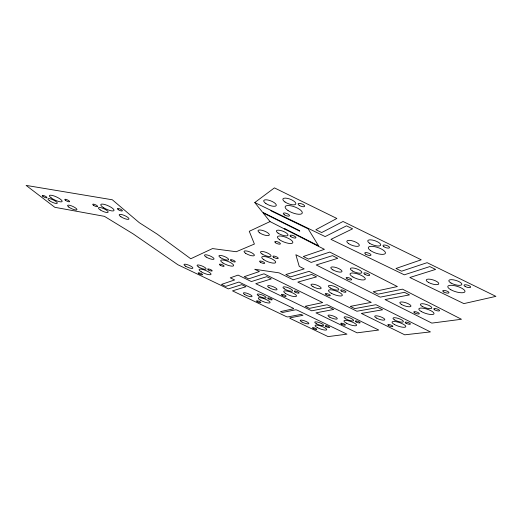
<?xml version="1.0" encoding="UTF-8"?>
<svg xmlns="http://www.w3.org/2000/svg" width="522" height="522" viewBox="0 0 522 522"><rect width="100%" height="100%" fill="white"/><g stroke="black" fill="none" stroke-linecap="round" stroke-linejoin="round"><path stroke-width="0.78" d="M254.769 202.543L274.428 187.881L336.86 218.457L315.856 229.719L321.709 232.551L343.032 221.485L421.228 259.786L395.963 268.491L401.568 271.199L427.113 262.67L495.9 296.365L463.875 303.608L409.842 277.495L435.616 269.417L429.802 266.579L404.309 274.82L330.948 239.363L352.604 228.819L346.51 225.837L325.167 236.57L254.769 202.543L262.553 212.258L299.347 230.535L299.778 231.174L263.081 212.911L270.031 221.582L324.416 249.333L303.315 256.511L308.443 259.095L329.773 252.067L397.379 286.565L373.223 291.72L378.091 294.167L402.449 289.149L461.455 319.262L431.824 323.105L385.027 299.569L409.502 294.878L404.491 292.327L380.218 297.148L316.228 264.974L337.754 258.331L332.468 255.636L311.164 262.422L295.863 254.729L299.25 266.429L304.182 268.889L285.828 274.546L290.545 276.875L309.096 271.342L371.253 302.375L350.301 306.381L354.803 308.606L375.931 304.704L430.428 331.914L404.739 334.824L361.361 313.435L382.606 309.794L377.987 307.491L356.911 311.236L297.827 282.102L316.56 276.869L311.706 274.448L293.168 279.799L279.074 272.849L254.71 269.261L259.362 271.538L244.218 276.68L248.674 278.846L263.988 273.809L322.681 302.571L305.207 306.297L309.468 308.365L327.098 304.737L378.737 330.041L357.126 332.84L315.947 312.867L333.715 309.468L329.343 307.327L311.725 310.825L255.793 283.694L271.296 278.911L266.722 276.667L251.389 281.554L238.071 275.101L230.267 277.834L234.626 279.942L221.498 284.405L225.687 286.408L238.972 282.037L292.705 307.973A1.67 0.405 20.5 0 1 293.423 308.809L280.477 311.614L282.565 312.482L295.511 309.807A1.664 0.405 20.4 0 1 297.605 310.342L346.954 334.158L328.097 336.605L290.545 318.642A1.592 0.372 20.5 0 1 289.854 317.872L302.975 315.308L300.842 314.427L287.857 316.919A1.592 0.372 20.6 0 1 285.86 316.397L232.505 290.871L245.966 286.722L241.673 284.647L228.362 288.888L177.898 264.752L133.169 233.895L104.426 216.343L54.81 207.306L26.1 185.395L112.328 199.789L139.315 222.692L157.259 234.169L190.732 258.755L212.513 248.576L236.251 251.734L254.403 244.042L249.268 231.298L270.031 221.582M270.938 210.359L271.492 211.103L308.163 228.864L318.603 245.888L284.497 228.519L285.038 229.243M316.541 323.797A4.711 1.116 20 0 0 323.594 325.389A4.711 1.116 20 0 0 317.409 322.054A4.711 1.116 20 0 0 316.541 323.797M326.054 326.628A2.369 0.561 19.9 0 0 329.591 327.411A2.369 0.561 19.9 0 0 326.459 325.741A2.369 0.561 19.9 0 0 326.054 326.628M317.467 327.659A6.238 1.455 20 0 0 326.752 329.741A6.238 1.455 20 0 0 318.485 325.35A6.238 1.455 20 0 0 317.467 327.659M364.956 274.376A3.08 0.933 18.9 0 0 369.674 275.205A3.08 0.933 18.9 0 0 365.707 272.921A3.08 0.933 18.9 0 0 364.956 274.376M220.571 257.698A5.253 1.409 21.9 0 0 228.61 259.812A5.253 1.409 21.9 0 0 222.215 255.734A5.253 1.409 21.9 0 0 220.571 257.698M198.686 267.023A4.887 1.22 22.2 0 0 206.073 269.026A4.887 1.22 22.2 0 0 200.004 265.287A4.887 1.22 22.2 0 0 198.686 267.023M231.194 260.811A2.643 0.711 21.7 0 0 235.233 261.855A2.643 0.711 21.7 0 0 232.003 259.806A2.643 0.711 21.7 0 0 231.194 260.811M208.474 269.952A2.46 0.613 22 0 0 212.186 270.944A2.46 0.613 22 0 0 209.113 269.065A2.46 0.613 22 0 0 208.474 269.952M201.257 271.812A6.466 1.592 22.1 0 0 211.012 274.442A6.466 1.592 22.1 0 0 202.927 269.522A6.466 1.592 22.1 0 0 201.257 271.812M422.141 306.342A6.042 1.736 17.8 0 0 431.727 308.241A6.042 1.736 17.8 0 0 424.451 303.961A6.042 1.736 17.8 0 0 422.141 306.342M222.959 262.997A6.943 1.834 21.8 0 0 233.562 265.77A6.943 1.834 21.8 0 0 225.054 260.419A6.943 1.834 21.8 0 0 222.959 262.997M269.026 287.576A5.037 1.292 20.9 0 0 276.921 289.723A5.037 1.292 20.9 0 0 271.068 285.984A5.037 1.292 20.9 0 0 269.026 287.576M198.967 273.782A2.382 0.574 22.1 0 0 202.543 274.742A2.382 0.574 22.1 0 0 199.541 272.941A2.382 0.574 22.1 0 0 198.967 273.782M185.669 266.233A4.802 1.174 22.4 0 0 192.872 268.191A4.802 1.174 22.4 0 0 186.837 264.517A4.802 1.174 22.4 0 0 185.669 266.233M434.669 309.833A3.047 0.874 17.6 0 0 439.498 310.76A3.047 0.874 17.6 0 0 435.798 308.619A3.047 0.874 17.6 0 0 434.669 309.833M284.327 288.823A5.142 1.344 20.6 0 0 292.437 291.022A5.142 1.344 20.6 0 0 286.565 287.217A5.142 1.344 20.6 0 0 284.327 288.823M421.267 311.517A7.974 2.251 17.8 0 0 433.867 313.996A7.974 2.251 17.8 0 0 424.151 308.385A7.974 2.251 17.8 0 0 421.267 311.517M313.376 328.586A2.297 0.529 20.1 0 0 316.776 329.349A2.297 0.529 20.1 0 0 313.709 327.731A2.297 0.529 20.1 0 0 313.376 328.586M302.01 322.041A4.62 1.077 20.3 0 0 308.861 323.594A4.62 1.077 20.3 0 0 302.727 320.319A4.62 1.077 20.3 0 0 302.01 322.041M294.969 291.994A2.59 0.679 20.4 0 0 299.047 293.077A2.59 0.679 20.4 0 0 296.072 291.172A2.59 0.679 20.4 0 0 294.969 291.994M285.606 293.488A6.806 1.749 20.6 0 0 296.313 296.372A6.806 1.749 20.6 0 0 288.477 291.374A6.806 1.749 20.6 0 0 285.606 293.488M282.128 295.276A2.499 0.633 20.7 0 0 286.049 296.333A2.499 0.633 20.7 0 0 283.133 294.499A2.499 0.633 20.7 0 0 282.128 295.276M257.196 301.657A2.329 0.555 21.1 0 0 260.804 302.656A2.329 0.555 21.1 0 0 258.018 300.959A2.329 0.555 21.1 0 0 257.196 301.657M313.037 286.715A5.435 1.494 20.1 0 0 321.174 288.333A5.435 1.494 20.1 0 0 314.009 284.32A5.435 1.494 20.1 0 0 313.037 286.715M259.715 232.877A6.081 1.892 21.3 0 0 269.215 235.213A6.081 1.892 21.3 0 0 262.096 230.313A6.081 1.892 21.3 0 0 259.715 232.877M345.897 318.962A5.07 1.272 19.5 0 0 353.622 320.645A5.07 1.272 19.5 0 0 347.11 317.056A5.07 1.272 19.5 0 0 345.897 318.962M220.225 265.222A2.551 0.666 21.9 0 0 224.101 266.24A2.551 0.666 21.9 0 0 220.95 264.282A2.551 0.666 21.9 0 0 220.225 265.222M356.226 321.983A2.551 0.639 19.3 0 0 360.108 322.805A2.551 0.639 19.3 0 0 356.8 321.01A2.551 0.639 19.3 0 0 356.226 321.983M206.164 257.026A5.155 1.357 22.1 0 0 213.987 259.101A5.155 1.357 22.1 0 0 207.632 255.095A5.155 1.357 22.1 0 0 206.164 257.026M346.406 323.177A6.708 1.657 19.5 0 0 356.578 325.376A6.708 1.657 19.5 0 0 347.874 320.652A6.708 1.657 19.5 0 0 346.406 323.177M428.471 282.428A6.597 2.075 17.4 0 0 438.754 284.014A6.597 2.075 17.4 0 0 430.337 279.263A6.597 2.075 17.4 0 0 428.471 282.428M383.866 246.697A3.445 1.168 18.4 0 0 389.425 247.833A3.445 1.168 18.4 0 0 385.543 245.157A3.445 1.168 18.4 0 0 383.866 246.697M65.433 200.291A2.643 0.666 24.8 0 0 69.504 201.733A2.643 0.666 24.8 0 0 66.627 199.587A2.643 0.666 24.8 0 0 65.433 200.291M376.453 318.055A5.364 1.409 18.9 0 0 384.773 319.823A5.364 1.409 18.9 0 0 378.052 316.038A5.364 1.409 18.9 0 0 376.453 318.055M369.459 243.167A6.832 2.316 18.7 0 0 380.466 245.49A6.832 2.316 18.7 0 0 372.812 240.14A6.832 2.316 18.7 0 0 369.459 243.167M451.015 283.048A6.812 2.173 16.8 0 0 461.755 284.679A6.812 2.173 16.8 0 0 453.22 279.805A6.812 2.173 16.8 0 0 451.015 283.048M326.276 294.773A2.695 0.724 19.8 0 0 330.302 295.569A2.695 0.724 19.8 0 0 326.733 293.599A2.695 0.724 19.8 0 0 326.276 294.773M341.721 291.224A2.799 0.783 19.5 0 0 345.949 292.033A2.799 0.783 19.5 0 0 342.282 289.984A2.799 0.783 19.5 0 0 341.721 291.224M341.682 324.221A2.466 0.6 19.6 0 0 345.394 325.03A2.466 0.6 19.6 0 0 342.171 323.294A2.466 0.6 19.6 0 0 341.682 324.221M370.627 250.645A9.005 2.988 18.6 0 0 385.106 253.692A9.005 2.988 18.6 0 0 374.933 246.723A9.005 2.988 18.6 0 0 370.627 250.645M120.967 216.793A5.337 1.409 23.8 0 0 128.941 219.09A5.337 1.409 23.8 0 0 122.363 214.738A5.337 1.409 23.8 0 0 120.967 216.793M365.628 254.123A3.289 1.07 18.9 0 0 370.888 255.232A3.289 1.07 18.9 0 0 367.116 252.694A3.289 1.07 18.9 0 0 365.628 254.123M42.915 196.363A2.603 0.639 25 0 0 46.895 197.779A2.603 0.639 25 0 0 43.985 195.659A2.603 0.639 25 0 0 42.915 196.363M330.419 288.04A5.566 1.553 19.7 0 0 338.837 289.703A5.566 1.553 19.7 0 0 331.6 285.606A5.566 1.553 19.7 0 0 330.419 288.04M51.156 197.877A7.021 1.749 24.9 0 0 61.935 201.707A7.021 1.749 24.9 0 0 54.229 196.018A7.021 1.749 24.9 0 0 51.156 197.877M331.248 293.227A7.347 2.016 19.7 0 0 342.321 295.4A7.347 2.016 19.7 0 0 332.671 290.03A7.347 2.016 19.7 0 0 331.248 293.227M348.546 243.585A6.629 2.205 19.2 0 0 359.136 245.849A6.629 2.205 19.2 0 0 351.541 240.642A6.629 2.205 19.2 0 0 348.546 243.585M329.787 317.174A4.959 1.233 19.8 0 0 337.284 318.818A4.959 1.233 19.8 0 0 330.824 315.288A4.959 1.233 19.8 0 0 329.787 317.174M103.252 207.462A7.262 1.931 24.2 0 0 113.992 210.549A7.262 1.931 24.2 0 0 104.935 204.559A7.262 1.931 24.2 0 0 103.252 207.462M245.692 253.34A5.546 1.573 21.5 0 0 254.292 255.558A5.546 1.573 21.5 0 0 247.702 251.219A5.546 1.573 21.5 0 0 245.692 253.34M118.292 209.687A2.74 0.737 24 0 0 122.363 210.849A2.74 0.737 24 0 0 118.97 208.598A2.74 0.737 24 0 0 118.292 209.687M260.374 262.201A2.747 0.77 21.2 0 0 264.634 263.29A2.747 0.77 21.2 0 0 261.365 261.17A2.747 0.77 21.2 0 0 260.374 262.201M465.187 286.474A3.445 1.09 16.6 0 0 470.609 287.27A3.445 1.09 16.6 0 0 466.27 284.829A3.445 1.09 16.6 0 0 465.187 286.474M332.958 269.913A5.957 1.781 19.6 0 0 341.995 271.577A5.957 1.781 19.6 0 0 334.256 267.101A5.957 1.781 19.6 0 0 332.958 269.913M68.78 207.038A5.155 1.279 24.6 0 0 76.767 209.903A5.155 1.279 24.6 0 0 71.26 205.779A5.155 1.279 24.6 0 0 68.78 207.038M275.616 242.828A3.008 0.92 21 0 0 280.327 243.97A3.008 0.92 21 0 0 276.797 241.588A3.008 0.92 21 0 0 275.616 242.828M273.724 257.326A2.851 0.829 20.9 0 0 278.18 258.442A2.851 0.829 20.9 0 0 274.826 256.224A2.851 0.829 20.9 0 0 273.724 257.326M260.139 300.072A6.336 1.52 21 0 0 269.985 302.786A6.336 1.52 21 0 0 262.488 298.173A6.336 1.52 21 0 0 260.139 300.072M290.917 236.668A3.132 0.998 20.7 0 0 295.857 237.843A3.132 0.998 20.7 0 0 292.235 235.337A3.132 0.998 20.7 0 0 290.917 236.668M450.786 289.723A8.978 2.806 16.9 0 0 464.88 291.863A8.978 2.806 16.9 0 0 453.514 285.495A8.978 2.806 16.9 0 0 450.786 289.723M279.701 239.839A8.215 2.564 20.8 0 0 292.62 242.978A8.215 2.564 20.8 0 0 283.113 236.433A8.215 2.564 20.8 0 0 279.701 239.839M262.077 253.986A5.67 1.644 21.2 0 0 270.931 256.25A5.67 1.644 21.2 0 0 264.308 251.826A5.67 1.644 21.2 0 0 262.077 253.986M49.231 200.526A5.155 1.259 24.9 0 0 57.152 203.371A5.155 1.259 24.9 0 0 51.521 199.215A5.155 1.259 24.9 0 0 49.231 200.526M443.85 292.026A3.276 1.005 17.2 0 0 448.953 292.809A3.276 1.005 17.2 0 0 444.751 290.486A3.276 1.005 17.2 0 0 443.85 292.026M278.037 233.099A6.231 1.984 20.9 0 0 287.85 235.494A6.231 1.984 20.9 0 0 280.692 230.483A6.231 1.984 20.9 0 0 278.037 233.099M263.891 259.754A7.484 2.134 21.1 0 0 275.564 262.729A7.484 2.134 21.1 0 0 266.749 256.935A7.484 2.134 21.1 0 0 263.891 259.754M299.184 205.335A3.491 1.24 20.6 0 0 304.6 206.373A3.491 1.24 20.6 0 0 300.326 203.482A3.491 1.24 20.6 0 0 299.184 205.335M285.012 202.001A6.93 2.453 21 0 0 295.746 204.122A6.93 2.453 21 0 0 287.309 198.347A6.93 2.453 21 0 0 285.012 202.001M244.733 294.532A4.698 1.129 21.3 0 0 252.002 296.561A4.698 1.129 21.3 0 0 246.41 293.11A4.698 1.129 21.3 0 0 244.733 294.532M100.296 209.948A5.331 1.39 24.2 0 0 108.152 212.213A5.331 1.39 24.2 0 0 101.47 207.834A5.331 1.39 24.2 0 0 100.296 209.948M414.703 312.906A2.917 0.809 18 0 0 419.283 313.813A2.917 0.809 18 0 0 415.682 311.758A2.917 0.809 18 0 0 414.703 312.906M288.033 210.542A9.122 3.158 20.8 0 0 302.147 213.328A9.122 3.158 20.8 0 0 290.976 205.818A9.122 3.158 20.8 0 0 288.033 210.542M394.397 324.495A7.269 1.899 18.5 0 0 405.718 326.87A7.269 1.899 18.5 0 0 396.655 321.806A7.269 1.899 18.5 0 0 394.397 324.495M401.62 304.528A5.879 1.67 18.2 0 0 410.866 306.375A5.879 1.67 18.2 0 0 403.65 302.179A5.879 1.67 18.2 0 0 401.62 304.528M388.72 325.604A2.662 0.685 18.7 0 0 392.844 326.472A2.662 0.685 18.7 0 0 389.484 324.612A2.662 0.685 18.7 0 0 388.72 325.604M265.894 203.534A6.74 2.323 21.4 0 0 276.216 205.609A6.74 2.323 21.4 0 0 267.871 200.004A6.74 2.323 21.4 0 0 265.894 203.534M352.924 276.986A8.058 2.408 19.2 0 0 365.243 279.218A8.058 2.408 19.2 0 0 354.836 273.234A8.058 2.408 19.2 0 0 352.924 276.986M347.182 278.911A2.949 0.868 19.4 0 0 351.658 279.727A2.949 0.868 19.4 0 0 347.809 277.541A2.949 0.868 19.4 0 0 347.182 278.911M406.044 323.242A2.773 0.731 18.3 0 0 410.37 324.136A2.773 0.731 18.3 0 0 406.925 322.204A2.773 0.731 18.3 0 0 406.044 323.242M258.547 295.824A4.783 1.168 21 0 0 265.998 297.892A4.783 1.168 21 0 0 260.387 294.388A4.783 1.168 21 0 0 258.547 295.824M352.454 270.977A6.107 1.86 19.2 0 0 361.831 272.686A6.107 1.86 19.2 0 0 354.014 268.119A6.107 1.86 19.2 0 0 352.454 270.977M93.679 205.4A2.695 0.705 24.4 0 0 97.627 206.529A2.695 0.705 24.4 0 0 94.221 204.304A2.695 0.705 24.4 0 0 93.679 205.4M284.346 214.79A3.334 1.129 20.9 0 0 289.469 215.801A3.334 1.129 20.9 0 0 285.338 213.08A3.334 1.129 20.9 0 0 284.346 214.79M394.717 319.993A5.494 1.462 18.5 0 0 403.317 321.806A5.494 1.462 18.5 0 0 396.537 317.95A5.494 1.462 18.5 0 0 394.717 319.993M268.354 298.799A2.408 0.587 20.9 0 0 272.099 299.824A2.408 0.587 20.9 0 0 269.261 298.069A2.408 0.587 20.9 0 0 268.354 298.799"/></g></svg>
